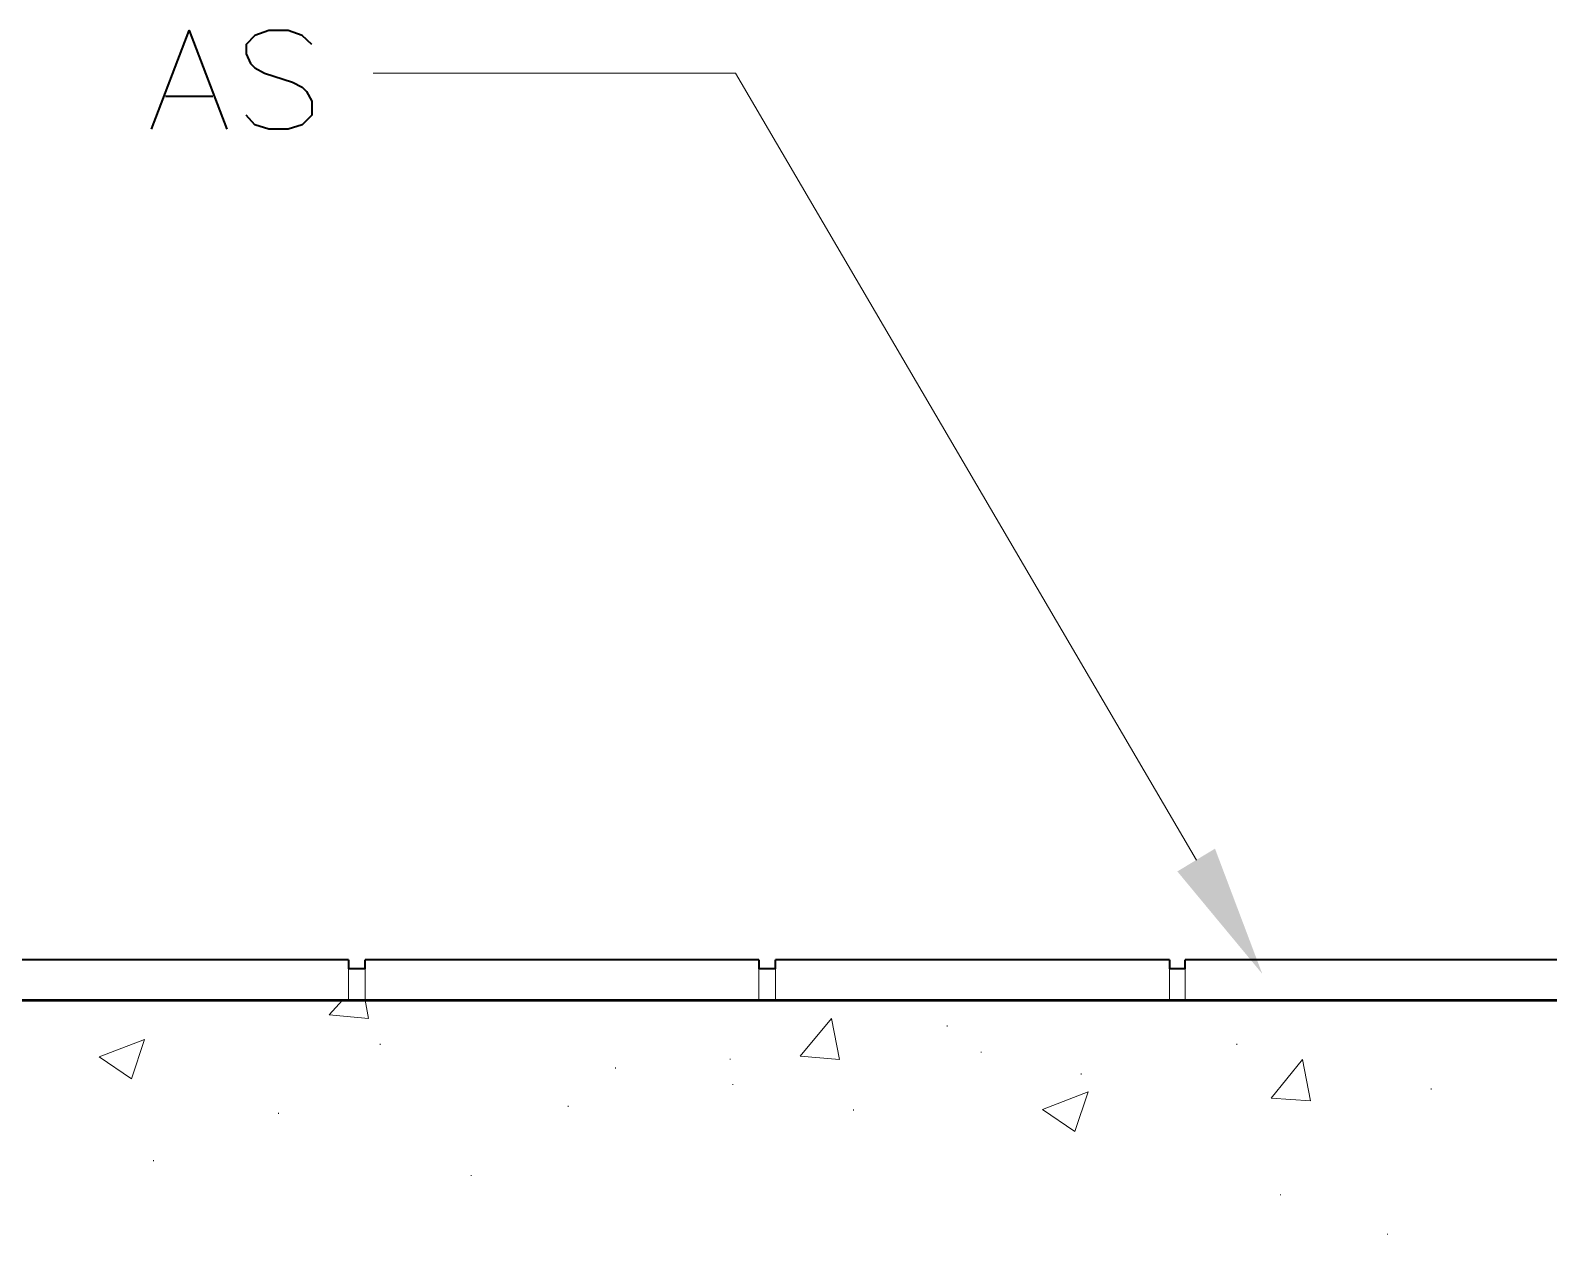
# Model space of a CAD drawing. Header units: inches. Extents: x 5 to 516, y -193 to 129.
# Drawn here: x 18.231 to 20.158, y -191.194 to -189.665 of the extents above; entities that cross this region are included whole.
import ezdxf

# ---------------------------------------------------------------- set-up
doc = ezdxf.new("R2010")
doc.units = ezdxf.units.IN
doc.header["$MEASUREMENT"] = 0
doc.layers.add('PDF7_Geometry', color=7, linetype='Continuous')
doc.layers.add('PDF7_Solid Fills', color=7, linetype='Continuous')

msp = doc.modelspace()

# ---------------------------------------------------------------- linework, layer by layer
at = {"layer": 'PDF7_Geometry', "lineweight": 35}
for points in [[(18.3846612, -189.7902288), (18.432439, -189.6646732), (18.4802168, -189.7902288)], [(18.5879942, -189.6824511), (18.575772, -189.67134), (18.5579942, -189.6646733), (18.5335497, -189.6646733), (18.515772, -189.67134), (18.5046609, -189.6824511), (18.5046609, -189.6946733), (18.5102164, -189.7068956), (18.515772, -189.7124511), (18.5279942, -189.7191178), (18.5635498, -189.7302289), (18.575772, -189.7368956), (18.5813275, -189.7424511), (18.5879942, -189.7546734), (18.5879942, -189.7724511), (18.575772, -189.7846734), (18.5579942, -189.7902289), (18.5335497, -189.7902289), (18.515772, -189.7846734), (18.5046609, -189.7724511)], [(18.4024383, -189.7480066), (18.4624383, -189.7480066)], [(18.6346612, -190.8446733), (18.1346612, -190.8446733)], [(18.6346612, -190.8446732), (18.6346612, -190.8557843), (18.6557723, -190.8557843), (18.6557723, -190.8446732)], [(19.1557749, -190.8446733), (18.6557749, -190.8446733)], [(19.1557749, -190.8446732), (19.1557749, -190.8557843), (19.176886, -190.8557843), (19.176886, -190.8446732)], [(19.6768841, -190.8446733), (19.176884, -190.8446733)], [(19.6768841, -190.8446732), (19.6768841, -190.8557843), (19.6968841, -190.8557843), (19.6968841, -190.8446732)], [(20.1968856, -190.8446733), (19.6968855, -190.8446733)]]:
    msp.add_lwpolyline(points, dxfattribs=at)
at = {"layer": 'PDF7_Geometry', "lineweight": 15}
for points in [[(19.7113305, -190.7180067), (19.1257749, -189.7191178), (18.6657749, -189.7191178)], [(18.6346612, -190.8557843), (18.6346612, -190.8957843)], [(18.6557749, -190.8557843), (18.6557749, -190.8957843)], [(19.1557749, -190.8557843), (19.1557749, -190.8957843)], [(19.176884, -190.8557843), (19.176884, -190.8957843)], [(19.6768841, -190.8557843), (19.6768841, -190.8957843)], [(19.6968855, -190.8557843), (19.6968855, -190.8957843)], [(18.6602155, -190.9191178), (18.6102155, -190.9146733), (18.6268822, -190.8957844)], [(18.6602191, -190.9191179), (18.6557747, -190.8957845)], [(19.2579939, -190.9713398), (19.2079939, -190.9668954), (19.2479939, -190.9191176)], [(19.257993, -190.9713399), (19.247993, -190.9191177)], [(19.394662, -190.9291177), (19.394662, -190.9280066)], [(18.3591038, -190.9957845), (18.3179927, -190.9680067), (18.3757705, -190.9457845)], [(18.3591078, -190.9957845), (18.3757745, -190.9457845)], [(18.6746596, -190.952451), (18.6746596, -190.9513399)], [(19.7624373, -190.952451), (19.7624373, -190.9513399)], [(19.1191041, -190.9713399), (19.1191041, -190.9702288)], [(19.437997, -190.9624511), (19.437997, -190.96134)], [(19.8557723, -191.0235622), (19.8057723, -191.0202288), (19.8457723, -190.9713399)], [(19.8557714, -191.0235623), (19.8457714, -190.9713401)], [(18.973551, -190.9824512), (18.973551, -190.9813401)], [(19.5646608, -190.9902289), (19.5646608, -190.9891178)], [(19.1224407, -191.0035623), (19.1224407, -191.0024512)], [(20.0091052, -191.0091179), (20.0091052, -191.0080068)], [(19.556885, -191.062451), (19.5157739, -191.0346733), (19.5735516, -191.012451)], [(19.5568844, -191.062451), (19.5735511, -191.012451)], [(18.5457714, -191.0402289), (18.5457714, -191.0391178)], [(18.9135512, -191.0313401), (18.9135512, -191.0302289)], [(19.2757746, -191.0357843), (19.2757746, -191.0346732)], [(18.3868856, -191.100229), (18.3868856, -191.0991179)], [(18.790215, -191.1191177), (18.790215, -191.1180065)], [(19.8179928, -191.1435622), (19.8179928, -191.1424511)], [(19.9535497, -191.1935622), (19.9535497, -191.1924511)]]:
    msp.add_lwpolyline(points, dxfattribs=at)
at = {"layer": 'PDF7_Geometry', "lineweight": 50}
msp.add_lwpolyline([(15.2291072, -190.8957844), (20.8235522, -190.8957844)], dxfattribs=at)
at = {"layer": 'PDF7_Solid Fills', "lineweight": 50, "transparency": 33554559}
msp.add_solid([(19.7346595, -190.7035623), (19.7946595, -190.8624512), (19.6868817, -190.7324512)], dxfattribs=at)

doc.saveas('drawing.dxf')
